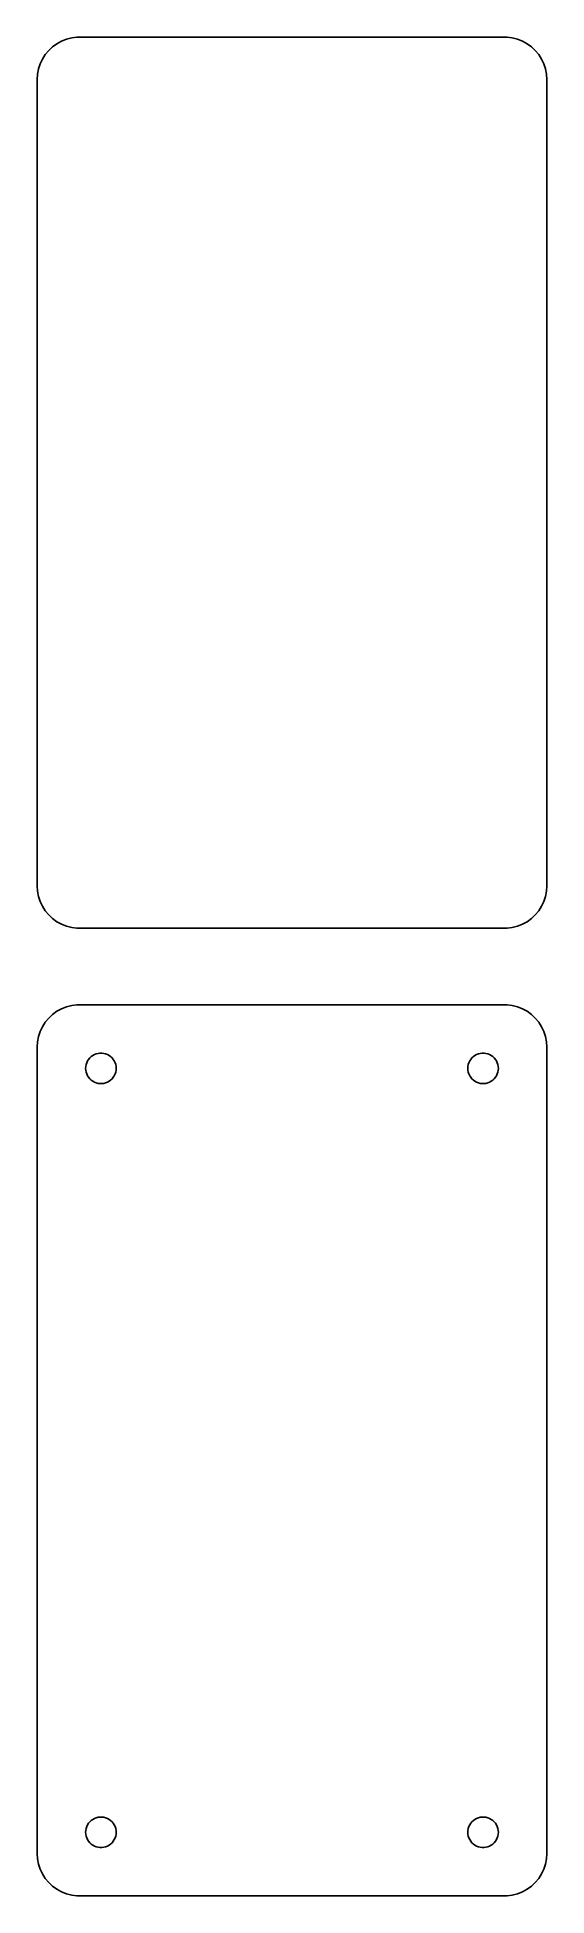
# Model space of a CAD drawing. Header units: metres. Extents: x -30 to 30, y 62 to 280.
import ezdxf

# ---------------------------------------------------------------- set-up
doc = ezdxf.new("R2010")
doc.units = ezdxf.units.M

msp = doc.modelspace()

# ---------------------------------------------------------------- linework, layer by layer
for p, q in [((-25.9369, 280.411), (-26.5451, 280.255)), ((-25.3139, 280.49), (-25.9369, 280.411)), ((25.3139, 280.49), (-25.3139, 280.49)), ((25.9369, 280.411), (25.3139, 280.49)), ((26.5451, 280.255), (25.9369, 280.411)), ((-29.0451, 278.439), (-29.3815, 277.909)), ((-28.6448, 278.923), (-29.0451, 278.439)), ((-28.1871, 279.353), (-28.6448, 278.923)), ((-27.6791, 279.722), (-28.1871, 279.353)), ((-27.1289, 280.024), (-27.6791, 279.722)), ((-26.5451, 280.255), (-27.1289, 280.024)), ((27.1289, 280.024), (26.5451, 280.255)), ((27.6791, 279.722), (27.1289, 280.024)), ((28.1871, 279.353), (27.6791, 279.722)), ((28.6448, 278.923), (28.1871, 279.353)), ((29.0451, 278.439), (28.6448, 278.923)), ((29.3815, 277.909), (29.0451, 278.439)), ((-29.9606, 276.127), (-30, 275.5)), ((-29.8429, 276.743), (-29.9606, 276.127)), ((-29.6489, 277.341), (-29.8429, 276.743)), ((-29.3815, 277.909), (-29.6489, 277.341)), ((29.6489, 277.341), (29.3815, 277.909)), ((29.8429, 276.743), (29.6489, 277.341)), ((29.9606, 276.127), (29.8429, 276.743)), ((30, 275.5), (29.9606, 276.127)), ((-30, 275.5), (-30, 180.5)), ((30, 180.5), (30, 275.5)), ((-30, 180.5), (-29.9606, 179.873)), ((-29.9606, 179.873), (-29.8429, 179.257)), ((29.8429, 179.257), (29.9606, 179.873)), ((29.9606, 179.873), (30, 180.5)), ((-29.8429, 179.257), (-29.6489, 178.659)), ((-29.6489, 178.659), (-29.3815, 178.091)), ((-29.3815, 178.091), (-29.0451, 177.561)), ((-29.0451, 177.561), (-28.6448, 177.077)), ((28.6448, 177.077), (29.0451, 177.561)), ((29.0451, 177.561), (29.3815, 178.091)), ((29.3815, 178.091), (29.6489, 178.659)), ((29.6489, 178.659), (29.8429, 179.257)), ((-28.6448, 177.077), (-28.1871, 176.647)), ((-28.1871, 176.647), (-27.6791, 176.278)), ((-27.6791, 176.278), (-27.1289, 175.976)), ((-27.1289, 175.976), (-26.5451, 175.745)), ((-26.5451, 175.745), (-25.9369, 175.589)), ((-25.9369, 175.589), (-25.3139, 175.51)), ((-25.3139, 175.51), (25.3139, 175.51)), ((25.3139, 175.51), (25.9369, 175.589)), ((25.9369, 175.589), (26.5451, 175.745)), ((26.5451, 175.745), (27.1289, 175.976)), ((27.1289, 175.976), (27.6791, 176.278)), ((27.6791, 176.278), (28.1871, 176.647)), ((28.1871, 176.647), (28.6448, 177.077)), ((-25.3139, 166.49), (-25.9369, 166.411)), ((25.3139, 166.49), (-25.3139, 166.49)), ((25.9369, 166.411), (25.3139, 166.49)), ((-29.0451, 164.439), (-29.3815, 163.909)), ((-28.6448, 164.923), (-29.0451, 164.439)), ((-28.1871, 165.353), (-28.6448, 164.923)), ((-27.6791, 165.722), (-28.1871, 165.353)), ((-27.1289, 166.024), (-27.6791, 165.722)), ((-26.5451, 166.255), (-27.1289, 166.024)), ((-25.9369, 166.411), (-26.5451, 166.255)), ((26.5451, 166.255), (25.9369, 166.411)), ((27.1289, 166.024), (26.5451, 166.255)), ((27.6791, 165.722), (27.1289, 166.024)), ((28.1871, 165.353), (27.6791, 165.722)), ((28.6448, 164.923), (28.1871, 165.353)), ((29.0451, 164.439), (28.6448, 164.923)), ((29.3815, 163.909), (29.0451, 164.439)), ((-29.9606, 162.127), (-30, 161.5)), ((-29.8429, 162.743), (-29.9606, 162.127)), ((-29.6489, 163.341), (-29.8429, 162.743)), ((-29.3815, 163.909), (-29.6489, 163.341)), ((29.6489, 163.341), (29.3815, 163.909)), ((29.8429, 162.743), (29.6489, 163.341)), ((29.9606, 162.127), (29.8429, 162.743)), ((30, 161.5), (29.9606, 162.127)), ((-30, 161.5), (-30, 66.5)), ((-24.1736, 159.663), (-24.0773, 159.867)), ((-24.0773, 159.867), (-23.9562, 160.058)), ((-23.9562, 160.058), (-23.8121, 160.232)), ((-23.8121, 160.232), (-23.6474, 160.387)), ((-23.6474, 160.387), (-23.4645, 160.52)), ((-23.4645, 160.52), (-23.2664, 160.629)), ((-23.2664, 160.629), (-23.0562, 160.712)), ((-23.0562, 160.712), (-22.8373, 160.768)), ((-22.8373, 160.768), (-22.613, 160.796)), ((-22.613, 160.796), (-22.387, 160.796)), ((-22.387, 160.796), (-22.1627, 160.768)), ((-22.1627, 160.768), (-21.9438, 160.712)), ((-21.9438, 160.712), (-21.7336, 160.629)), ((-21.7336, 160.629), (-21.5355, 160.52)), ((-21.5355, 160.52), (-21.3526, 160.387)), ((-21.3526, 160.387), (-21.1879, 160.232)), ((-21.1879, 160.232), (-21.0438, 160.058)), ((-21.0438, 160.058), (-20.9226, 159.867)), ((-20.9226, 159.867), (-20.8264, 159.663)), ((20.8264, 159.663), (20.9226, 159.867)), ((20.9226, 159.867), (21.0438, 160.058)), ((21.0438, 160.058), (21.1879, 160.232)), ((21.1879, 160.232), (21.3526, 160.387)), ((21.3526, 160.387), (21.5355, 160.52)), ((21.5355, 160.52), (21.7336, 160.629)), ((21.7336, 160.629), (21.9438, 160.712)), ((21.9438, 160.712), (22.1627, 160.768)), ((22.1627, 160.768), (22.387, 160.796)), ((22.387, 160.796), (22.613, 160.796)), ((22.613, 160.796), (22.8373, 160.768)), ((22.8373, 160.768), (23.0562, 160.712)), ((23.0562, 160.712), (23.2664, 160.629)), ((23.2664, 160.629), (23.4645, 160.52)), ((23.4645, 160.52), (23.6474, 160.387)), ((23.6474, 160.387), (23.8121, 160.232)), ((23.8121, 160.232), (23.9562, 160.058)), ((23.9562, 160.058), (24.0773, 159.867)), ((24.0773, 159.867), (24.1736, 159.663)), ((30, 66.5), (30, 161.5)), ((-24.3, 159), (-24.2858, 159.226)), ((-24.2858, 158.774), (-24.3, 159)), ((-24.2858, 159.226), (-24.2434, 159.448)), ((-24.2434, 158.552), (-24.2858, 158.774)), ((-24.2434, 159.448), (-24.1736, 159.663)), ((-24.1736, 158.337), (-24.2434, 158.552)), ((-24.0773, 158.133), (-24.1736, 158.337)), ((-23.9562, 157.942), (-24.0773, 158.133)), ((-23.8121, 157.768), (-23.9562, 157.942)), ((-23.6474, 157.613), (-23.8121, 157.768)), ((-21.1879, 157.768), (-21.3526, 157.613)), ((-21.0438, 157.942), (-21.1879, 157.768)), ((-20.9226, 158.133), (-21.0438, 157.942)), ((-20.8264, 158.337), (-20.9226, 158.133)), ((-20.8264, 159.663), (-20.7565, 159.448)), ((-20.7565, 158.552), (-20.8264, 158.337)), ((-20.7565, 159.448), (-20.7142, 159.226)), ((-20.7142, 158.774), (-20.7565, 158.552)), ((-20.7142, 159.226), (-20.7, 159)), ((-20.7, 159), (-20.7142, 158.774)), ((20.7, 159), (20.7142, 159.226)), ((20.7142, 158.774), (20.7, 159)), ((20.7142, 159.226), (20.7565, 159.448)), ((20.7565, 158.552), (20.7142, 158.774)), ((20.7565, 159.448), (20.8264, 159.663)), ((20.8264, 158.337), (20.7565, 158.552)), ((20.9226, 158.133), (20.8264, 158.337)), ((21.0438, 157.942), (20.9226, 158.133)), ((21.1879, 157.768), (21.0438, 157.942)), ((21.3526, 157.613), (21.1879, 157.768)), ((23.8121, 157.768), (23.6474, 157.613)), ((23.9562, 157.942), (23.8121, 157.768)), ((24.0773, 158.133), (23.9562, 157.942)), ((24.1736, 158.337), (24.0773, 158.133)), ((24.1736, 159.663), (24.2434, 159.448)), ((24.2434, 158.552), (24.1736, 158.337)), ((24.2434, 159.448), (24.2858, 159.226)), ((24.2858, 158.774), (24.2434, 158.552)), ((24.2858, 159.226), (24.3, 159)), ((24.3, 159), (24.2858, 158.774)), ((-23.4645, 157.48), (-23.6474, 157.613)), ((-23.2664, 157.371), (-23.4645, 157.48)), ((-23.0562, 157.288), (-23.2664, 157.371)), ((-22.8373, 157.232), (-23.0562, 157.288)), ((-22.613, 157.204), (-22.8373, 157.232)), ((-22.387, 157.204), (-22.613, 157.204)), ((-22.1627, 157.232), (-22.387, 157.204)), ((-21.9438, 157.288), (-22.1627, 157.232)), ((-21.7336, 157.371), (-21.9438, 157.288)), ((-21.5355, 157.48), (-21.7336, 157.371)), ((-21.3526, 157.613), (-21.5355, 157.48)), ((21.5355, 157.48), (21.3526, 157.613)), ((21.7336, 157.371), (21.5355, 157.48)), ((21.9438, 157.288), (21.7336, 157.371)), ((22.1627, 157.232), (21.9438, 157.288)), ((22.387, 157.204), (22.1627, 157.232)), ((22.613, 157.204), (22.387, 157.204)), ((22.8373, 157.232), (22.613, 157.204)), ((23.0562, 157.288), (22.8373, 157.232)), ((23.2664, 157.371), (23.0562, 157.288)), ((23.4645, 157.48), (23.2664, 157.371)), ((23.6474, 157.613), (23.4645, 157.48)), ((-23.9562, 70.058), (-23.8121, 70.2322)), ((-23.8121, 70.2322), (-23.6474, 70.3869)), ((-23.6474, 70.3869), (-23.4645, 70.5198)), ((-23.4645, 70.5198), (-23.2664, 70.6287)), ((-23.2664, 70.6287), (-23.0562, 70.7119)), ((-23.0562, 70.7119), (-22.8373, 70.7681)), ((-22.8373, 70.7681), (-22.613, 70.7964)), ((-22.613, 70.7964), (-22.387, 70.7964)), ((-22.387, 70.7964), (-22.1627, 70.7681)), ((-22.1627, 70.7681), (-21.9438, 70.7119)), ((-21.9438, 70.7119), (-21.7336, 70.6287)), ((-21.7336, 70.6287), (-21.5355, 70.5198)), ((-21.5355, 70.5198), (-21.3526, 70.3869)), ((-21.3526, 70.3869), (-21.1879, 70.2322)), ((-21.1879, 70.2322), (-21.0438, 70.058)), ((21.0438, 70.058), (21.1879, 70.2322)), ((21.1879, 70.2322), (21.3526, 70.3869)), ((21.3526, 70.3869), (21.5355, 70.5198)), ((21.5355, 70.5198), (21.7336, 70.6287)), ((21.7336, 70.6287), (21.9438, 70.7119)), ((21.9438, 70.7119), (22.1627, 70.7681)), ((22.1627, 70.7681), (22.387, 70.7964)), ((22.387, 70.7964), (22.613, 70.7964)), ((22.613, 70.7964), (22.8373, 70.7681)), ((22.8373, 70.7681), (23.0562, 70.7119)), ((23.0562, 70.7119), (23.2664, 70.6287)), ((23.2664, 70.6287), (23.4645, 70.5198)), ((23.4645, 70.5198), (23.6474, 70.3869)), ((23.6474, 70.3869), (23.8121, 70.2322)), ((23.8121, 70.2322), (23.9562, 70.058)), ((-24.3, 69), (-24.2858, 69.2256)), ((-24.2858, 68.7744), (-24.3, 69)), ((-24.2858, 69.2256), (-24.2434, 69.4476)), ((-24.2434, 68.5524), (-24.2858, 68.7744)), ((-24.2434, 69.4476), (-24.1736, 69.6626)), ((-24.1736, 68.3374), (-24.2434, 68.5524)), ((-24.1736, 69.6626), (-24.0773, 69.8672)), ((-24.0773, 68.1328), (-24.1736, 68.3374)), ((-24.0773, 69.8672), (-23.9562, 70.058)), ((-23.9562, 67.942), (-24.0773, 68.1328)), ((-23.8121, 67.7678), (-23.9562, 67.942)), ((-21.0438, 67.942), (-21.1879, 67.7678)), ((-21.0438, 70.058), (-20.9226, 69.8672)), ((-20.9226, 68.1328), (-21.0438, 67.942)), ((-20.9226, 69.8672), (-20.8264, 69.6626)), ((-20.8264, 68.3374), (-20.9226, 68.1328)), ((-20.8264, 69.6626), (-20.7565, 69.4476)), ((-20.7565, 68.5524), (-20.8264, 68.3374)), ((-20.7565, 69.4476), (-20.7142, 69.2256)), ((-20.7142, 68.7744), (-20.7565, 68.5524)), ((-20.7142, 69.2256), (-20.7, 69)), ((-20.7, 69), (-20.7142, 68.7744)), ((20.7, 69), (20.7142, 69.2256)), ((20.7142, 68.7744), (20.7, 69)), ((20.7142, 69.2256), (20.7565, 69.4476)), ((20.7565, 68.5524), (20.7142, 68.7744)), ((20.7565, 69.4476), (20.8264, 69.6626)), ((20.8264, 68.3374), (20.7565, 68.5524)), ((20.8264, 69.6626), (20.9226, 69.8672)), ((20.9226, 68.1328), (20.8264, 68.3374)), ((20.9226, 69.8672), (21.0438, 70.058)), ((21.0438, 67.942), (20.9226, 68.1328)), ((21.1879, 67.7678), (21.0438, 67.942)), ((23.9562, 67.942), (23.8121, 67.7678)), ((23.9562, 70.058), (24.0773, 69.8672)), ((24.0773, 68.1328), (23.9562, 67.942)), ((24.0773, 69.8672), (24.1736, 69.6626)), ((24.1736, 68.3374), (24.0773, 68.1328)), ((24.1736, 69.6626), (24.2434, 69.4476)), ((24.2434, 68.5524), (24.1736, 68.3374)), ((24.2434, 69.4476), (24.2858, 69.2256)), ((24.2858, 68.7744), (24.2434, 68.5524)), ((24.2858, 69.2256), (24.3, 69)), ((24.3, 69), (24.2858, 68.7744)), ((-30, 66.5), (-29.9606, 65.8733)), ((-29.9606, 65.8733), (-29.8429, 65.2566)), ((-23.6474, 67.6131), (-23.8121, 67.7678)), ((-23.4645, 67.4802), (-23.6474, 67.6131)), ((-23.2664, 67.3713), (-23.4645, 67.4802)), ((-23.0562, 67.2881), (-23.2664, 67.3713)), ((-22.8373, 67.2319), (-23.0562, 67.2881)), ((-22.613, 67.2036), (-22.8373, 67.2319)), ((-22.387, 67.2036), (-22.613, 67.2036)), ((-22.1627, 67.2319), (-22.387, 67.2036)), ((-21.9438, 67.2881), (-22.1627, 67.2319)), ((-21.7336, 67.3713), (-21.9438, 67.2881)), ((-21.5355, 67.4802), (-21.7336, 67.3713)), ((-21.3526, 67.6131), (-21.5355, 67.4802)), ((-21.1879, 67.7678), (-21.3526, 67.6131)), ((21.3526, 67.6131), (21.1879, 67.7678)), ((21.5355, 67.4802), (21.3526, 67.6131)), ((21.7336, 67.3713), (21.5355, 67.4802)), ((21.9438, 67.2881), (21.7336, 67.3713)), ((22.1627, 67.2319), (21.9438, 67.2881)), ((22.387, 67.2036), (22.1627, 67.2319)), ((22.613, 67.2036), (22.387, 67.2036)), ((22.8373, 67.2319), (22.613, 67.2036)), ((23.0562, 67.2881), (22.8373, 67.2319)), ((23.2664, 67.3713), (23.0562, 67.2881)), ((23.4645, 67.4802), (23.2664, 67.3713)), ((23.6474, 67.6131), (23.4645, 67.4802)), ((23.8121, 67.7678), (23.6474, 67.6131)), ((29.8429, 65.2566), (29.9606, 65.8733)), ((29.9606, 65.8733), (30, 66.5)), ((-29.8429, 65.2566), (-29.6489, 64.6594)), ((-29.6489, 64.6594), (-29.3815, 64.0912)), ((-29.3815, 64.0912), (-29.0451, 63.5611)), ((-29.0451, 63.5611), (-28.6448, 63.0773)), ((28.6448, 63.0773), (29.0451, 63.5611)), ((29.0451, 63.5611), (29.3815, 64.0912)), ((29.3815, 64.0912), (29.6489, 64.6594)), ((29.6489, 64.6594), (29.8429, 65.2566)), ((-28.6448, 63.0773), (-28.1871, 62.6474)), ((-28.1871, 62.6474), (-27.6791, 62.2784)), ((-27.6791, 62.2784), (-27.1289, 61.9759)), ((-27.1289, 61.9759), (-26.5451, 61.7447)), ((-26.5451, 61.7447), (-25.9369, 61.5886)), ((-25.9369, 61.5886), (-25.3139, 61.5099)), ((-25.3139, 61.5099), (25.3139, 61.5099)), ((25.3139, 61.5099), (25.9369, 61.5886)), ((25.9369, 61.5886), (26.5451, 61.7447)), ((26.5451, 61.7447), (27.1289, 61.9759)), ((27.1289, 61.9759), (27.6791, 62.2784)), ((27.6791, 62.2784), (28.1871, 62.6474)), ((28.1871, 62.6474), (28.6448, 63.0773))]:
    msp.add_line(p, q)

doc.saveas('drawing.dxf')
